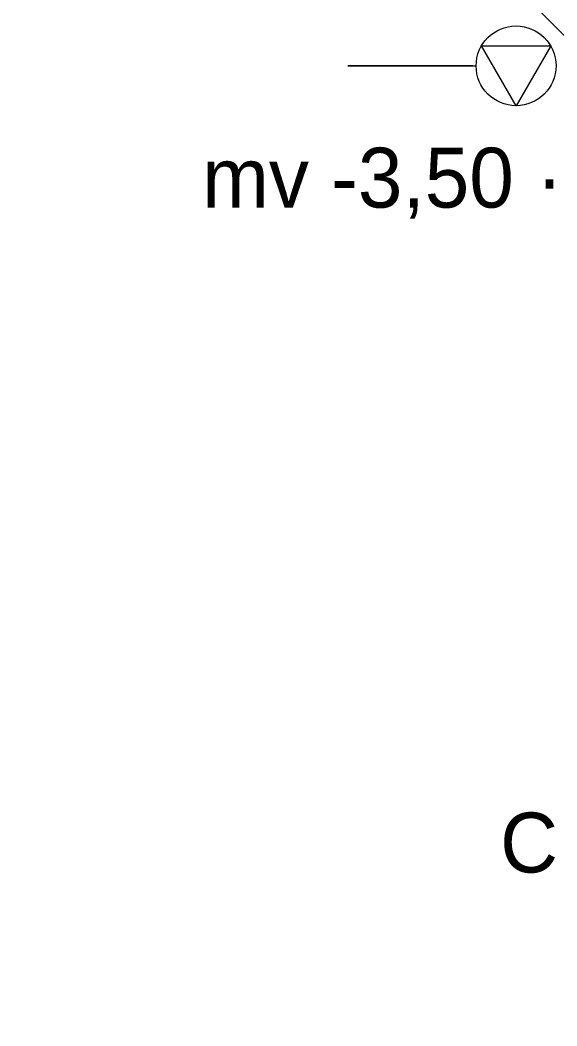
# Model space of a CAD drawing. Header units: metres. Extents: x 0 to 105485, y 0 to 425721.
# Drawn here: x 104677.5 to 104685.56, y 425199.45 to 425214.56 of the extents above; entities that cross this region are included whole.
import ezdxf
from ezdxf.enums import TextEntityAlignment as Align

# ---------------------------------------------------------------- set-up
doc = ezdxf.new("R2010")
doc.units = ezdxf.units.M
doc.header["$MEASUREMENT"] = 0
for name, color, linetype, lineweight in [('B-XX-MO-ONDERZOEK_SONDERING-G', 90, 'Continuous', 18), ('B-XX-MO-ONDERZOEK_SONDERING-S', 90, 'Continuous', 18), ('B-XX-MO-ONDERZOEK_SONDERING-T', 90, 'Continuous', 18), ('B-XX-OG-GRENS-G', 7, 'Continuous', 18)]:
    doc.layers.add(name, color=color, linetype=linetype, lineweight=lineweight)

msp = doc.modelspace()

# ---------------------------------------------------------------- linework, layer by layer
at = {"layer": 'B-XX-MO-ONDERZOEK_SONDERING-G', "color": 0, "true_color": 0x285cd6}
msp.add_polyline3d([(104683.75, 425213.87, -4.43), (104683.65, 425213.87, -4.449), (104683.35, 425213.87, -4.469), (104683.075, 425213.87, -4.489), (104682.95, 425213.87, -4.51), (104683.375, 425213.87, -4.53), (104683.525, 425213.87, -4.55), (104683.425, 425213.87, -4.57), (104683.525, 425213.87, -4.59), (104683.525, 425213.87, -4.609), (104683.525, 425213.87, -4.629), (104683.525, 425213.87, -4.649), (104683.525, 425213.87, -4.669), (104683.525, 425213.87, -4.689), (104683.525, 425213.87, -4.709), (104683.45, 425213.87, -4.729), (104683.45, 425213.87, -4.749), (104683.475, 425213.87, -4.769), (104683.475, 425213.87, -4.789), (104683.5, 425213.87, -4.809), (104683.425, 425213.87, -4.829), (104683.425, 425213.87, -4.849), (104683.425, 425213.87, -4.869), (104683.425, 425213.87, -4.889), (104683.425, 425213.87, -4.909), (104683.525, 425213.87, -4.929), (104683.525, 425213.87, -4.949), (104683.525, 425213.87, -4.969), (104683.525, 425213.87, -4.989), (104683.55, 425213.87, -5.009), (104683.55, 425213.87, -5.029), (104683.55, 425213.87, -5.049), (104683.55, 425213.87, -5.069), (104683.55, 425213.87, -5.089), (104683.55, 425213.87, -5.109), (104683.55, 425213.87, -5.129), (104683.55, 425213.87, -5.149), (104683.55, 425213.87, -5.169), (104683.575, 425213.87, -5.189), (104683.575, 425213.87, -5.209), (104683.575, 425213.87, -5.229), (104683.575, 425213.87, -5.249), (104683.575, 425213.87, -5.269), (104683.6, 425213.87, -5.289), (104683.6, 425213.87, -5.309), (104683.6, 425213.87, -5.329), (104683.675, 425213.87, -5.349), (104683.675, 425213.87, -5.369), (104683.675, 425213.87, -5.389), (104683.6, 425213.87, -5.409), (104683.6, 425213.87, -5.429), (104683.6, 425213.87, -5.449), (104683.6, 425213.87, -5.469), (104683.6, 425213.87, -5.489), (104683.625, 425213.87, -5.509), (104683.625, 425213.87, -5.529), (104683.625, 425213.87, -5.549), (104683.7, 425213.87, -5.569), (104683.625, 425213.87, -5.589), (104683.7, 425213.87, -5.609), (104683.625, 425213.87, -5.629), (104683.7, 425213.87, -5.649), (104683.725, 425213.87, -5.669), (104683.725, 425213.87, -5.689), (104683.65, 425213.87, -5.709), (104683.65, 425213.87, -5.729), (104683.65, 425213.87, -5.749), (104683.675, 425213.87, -5.769), (104683.675, 425213.87, -5.789), (104683.675, 425213.87, -5.809), (104683.675, 425213.87, -5.829), (104683.675, 425213.87, -5.849), (104683.675, 425213.87, -5.869), (104683.675, 425213.87, -5.889), (104683.675, 425213.87, -5.909), (104683.675, 425213.87, -5.929), (104683.675, 425213.87, -5.949), (104683.675, 425213.87, -5.969), (104683.675, 425213.87, -5.989), (104683.675, 425213.87, -6.009), (104683.675, 425213.87, -6.029), (104683.675, 425213.87, -6.049), (104683.675, 425213.87, -6.069), (104683.675, 425213.87, -6.089), (104683.675, 425213.87, -6.109), (104683.675, 425213.87, -6.129), (104683.675, 425213.87, -6.149), (104683.675, 425213.87, -6.169), (104683.625, 425213.87, -6.189), (104683.7, 425213.87, -6.209), (104683.7, 425213.87, -6.229), (104683.7, 425213.87, -6.249), (104683.7, 425213.87, -6.269), (104683.725, 425213.87, -6.289), (104683.65, 425213.87, -6.309), (104683.65, 425213.87, -6.329), (104683.65, 425213.87, -6.349), (104683.675, 425213.87, -6.369), (104683.675, 425213.87, -6.389), (104683.65, 425213.87, -6.409), (104683.65, 425213.87, -6.429), (104683.65, 425213.87, -6.449), (104683.65, 425213.87, -6.469), (104683.65, 425213.87, -6.489), (104683.65, 425213.87, -6.509), (104683.65, 425213.87, -6.529), (104683.65, 425213.87, -6.549), (104683.725, 425213.87, -6.569), (104683.725, 425213.87, -6.589), (104683.725, 425213.87, -6.609), (104683.725, 425213.87, -6.629), (104683.725, 425213.87, -6.649), (104683.725, 425213.87, -6.669), (104683.725, 425213.87, -6.689), (104683.725, 425213.87, -6.709), (104683.725, 425213.87, -6.729), (104683.725, 425213.87, -6.749), (104683.725, 425213.87, -6.769), (104683.725, 425213.87, -6.789), (104683.7, 425213.87, -6.809), (104683.7, 425213.87, -6.829), (104683.7, 425213.87, -6.849), (104683.7, 425213.87, -6.869), (104683.7, 425213.87, -6.889), (104683.7, 425213.87, -6.909), (104683.7, 425213.87, -6.929), (104683.725, 425213.87, -6.949), (104683.725, 425213.87, -6.969), (104683.725, 425213.87, -6.989), (104683.725, 425213.87, -7.009), (104683.725, 425213.87, -7.029), (104683.725, 425213.87, -7.049), (104683.725, 425213.87, -7.069), (104683.675, 425213.87, -7.089), (104683.675, 425213.87, -7.109), (104683.675, 425213.87, -7.129), (104683.675, 425213.87, -7.149), (104683.625, 425213.87, -7.169), (104683.675, 425213.87, -7.189), (104683.675, 425213.87, -7.209), (104683.675, 425213.87, -7.229), (104683.675, 425213.87, -7.249), (104683.675, 425213.87, -7.269), (104683.675, 425213.87, -7.289), (104683.675, 425213.87, -7.309), (104683.7, 425213.87, -7.329), (104683.7, 425213.87, -7.349), (104683.7, 425213.87, -7.369), (104683.7, 425213.87, -7.389), (104683.7, 425213.87, -7.409), (104683.7, 425213.87, -7.429), (104683.675, 425213.87, -7.449), (104683.675, 425213.87, -7.469), (104683.75, 425213.87, -7.489), (104683.75, 425213.87, -7.509), (104683.75, 425213.87, -7.529), (104683.75, 425213.87, -7.549), (104683.75, 425213.87, -7.569), (104683.75, 425213.87, -7.589), (104683.75, 425213.87, -7.609), (104683.75, 425213.87, -7.629), (104683.75, 425213.87, -7.648), (104683.7, 425213.87, -7.668), (104683.7, 425213.87, -7.688), (104683.7, 425213.87, -7.708), (104683.7, 425213.87, -7.728), (104683.7, 425213.87, -7.748), (104683.7, 425213.87, -7.768), (104683.7, 425213.87, -7.788), (104683.7, 425213.87, -7.808), (104683.75, 425213.87, -7.828), (104683.75, 425213.87, -7.848), (104683.75, 425213.87, -7.868), (104683.75, 425213.87, -7.888), (104683.775, 425213.87, -7.908), (104683.775, 425213.87, -7.928), (104683.775, 425213.87, -7.948), (104683.725, 425213.87, -7.968), (104683.75, 425213.87, -7.988), (104683.75, 425213.87, -8.008), (104683.7, 425213.87, -8.028), (104683.7, 425213.87, -8.048), (104683.75, 425213.87, -8.068), (104683.725, 425213.87, -8.088), (104683.725, 425213.87, -8.108), (104683.725, 425213.87, -8.128), (104683.725, 425213.87, -8.148), (104683.725, 425213.87, -8.168), (104683.725, 425213.87, -8.188), (104683.75, 425213.87, -8.208), (104683.75, 425213.87, -8.228), (104683.675, 425213.87, -8.248), (104683.675, 425213.87, -8.268), (104683.725, 425213.87, -8.288), (104683.725, 425213.87, -8.308), (104683.725, 425213.87, -8.328), (104683.725, 425213.87, -8.348), (104683.725, 425213.87, -8.368), (104683.725, 425213.87, -8.388), (104683.75, 425213.87, -8.408), (104683.75, 425213.87, -8.428), (104683.7, 425213.87, -8.448), (104683.7, 425213.87, -8.468), (104683.7, 425213.87, -8.488), (104683.7, 425213.87, -8.508), (104683.675, 425213.87, -8.528), (104683.675, 425213.87, -8.548), (104683.675, 425213.87, -8.568), (104683.725, 425213.87, -8.588), (104683.725, 425213.87, -8.608), (104683.75, 425213.87, -8.628), (104683.775, 425213.87, -8.648), (104683.675, 425213.87, -8.668), (104683.75, 425213.87, -8.688), (104683.75, 425213.87, -8.708), (104683.75, 425213.87, -8.728), (104683.75, 425213.87, -8.748), (104683.75, 425213.87, -8.768), (104683.75, 425213.87, -8.788), (104683.8, 425213.87, -8.808), (104683.8, 425213.87, -8.828), (104683.8, 425213.87, -8.848), (104683.825, 425213.87, -8.868), (104683.85, 425213.87, -8.888), (104683.8, 425213.87, -8.908), (104683.775, 425213.87, -8.928), (104683.725, 425213.87, -8.948), (104683.7, 425213.87, -8.968), (104683.675, 425213.87, -8.988), (104683.7, 425213.87, -9.008), (104683.7, 425213.87, -9.028), (104683.7, 425213.87, -9.048), (104683.7, 425213.87, -9.068), (104683.7, 425213.87, -9.088), (104683.7, 425213.87, -9.108), (104683.675, 425213.87, -9.128), (104683.65, 425213.87, -9.148), (104683.6, 425213.87, -9.168), (104683.65, 425213.87, -9.188), (104683.675, 425213.87, -9.208), (104683.675, 425213.87, -9.228), (104683.725, 425213.87, -9.248), (104683.8, 425213.87, -9.268), (104683.8, 425213.87, -9.288), (104683.8, 425213.87, -9.308), (104683.8, 425213.87, -9.328), (104683.8, 425213.87, -9.348), (104683.8, 425213.87, -9.367), (104683.8, 425213.87, -9.387), (104683.8, 425213.87, -9.407), (104683.8, 425213.87, -9.427), (104683.8, 425213.87, -9.447), (104683.8, 425213.87, -9.467), (104683.8, 425213.87, -9.487), (104683.8, 425213.87, -9.507), (104683.8, 425213.87, -9.527), (104683.8, 425213.87, -9.547), (104683.85, 425213.87, -9.567), (104683.8, 425213.87, -9.587), (104683.85, 425213.87, -9.607), (104683.85, 425213.87, -9.627), (104683.85, 425213.87, -9.647), (104683.85, 425213.87, -9.667), (104683.85, 425213.87, -9.687), (104683.85, 425213.87, -9.707), (104683.85, 425213.87, -9.727), (104683.85, 425213.87, -9.747), (104683.85, 425213.87, -9.767), (104683.85, 425213.87, -9.787), (104683.875, 425213.87, -9.807), (104683.825, 425213.87, -9.827), (104683.825, 425213.87, -9.847), (104683.825, 425213.87, -9.867), (104683.825, 425213.87, -9.887), (104683.9, 425213.87, -9.907), (104683.9, 425213.87, -9.927), (104683.9, 425213.87, -9.947), (104683.9, 425213.87, -9.967), (104683.85, 425213.87, -9.987), (104683.85, 425213.87, -10.007), (104683.85, 425213.87, -10.027), (104683.875, 425213.87, -10.047), (104683.875, 425213.87, -10.067), (104683.875, 425213.87, -10.087), (104683.875, 425213.87, -10.107), (104683.875, 425213.87, -10.127), (104683.9, 425213.87, -10.147), (104683.8, 425213.87, -10.167), (104683.825, 425213.87, -10.187), (104683.875, 425213.87, -10.207), (104683.925, 425213.87, -10.227), (104683.9, 425213.87, -10.247), (104683.9, 425213.87, -10.267), (104683.9, 425213.87, -10.287), (104683.9, 425213.87, -10.307), (104683.9, 425213.87, -10.327), (104683.85, 425213.87, -10.347), (104683.85, 425213.87, -10.367), (104683.85, 425213.87, -10.387), (104683.85, 425213.87, -10.407), (104683.875, 425213.87, -10.427), (104683.875, 425213.87, -10.446), (104683.875, 425213.87, -10.466), (104683.875, 425213.87, -10.486), (104683.85, 425213.87, -10.506), (104683.875, 425213.87, -10.526), (104683.8, 425213.87, -10.546), (104683.85, 425213.87, -10.566), (104683.875, 425213.87, -10.586), (104683.85, 425213.87, -10.606), (104683.85, 425213.87, -10.626), (104683.85, 425213.87, -10.646), (104683.85, 425213.87, -10.666), (104683.85, 425213.87, -10.686), (104683.85, 425213.87, -10.706), (104683.875, 425213.87, -10.726), (104683.875, 425213.87, -10.746), (104683.875, 425213.87, -10.766), (104683.875, 425213.87, -10.786), (104683.875, 425213.87, -10.806), (104683.875, 425213.87, -10.826), (104683.875, 425213.87, -10.846), (104683.875, 425213.87, -10.866), (104683.875, 425213.87, -10.886), (104683.875, 425213.87, -10.906), (104683.875, 425213.87, -10.926), (104683.825, 425213.87, -10.946), (104683.875, 425213.87, -10.966), (104683.875, 425213.87, -10.986), (104683.85, 425213.87, -11.006), (104683.875, 425213.87, -11.026), (104683.95, 425213.87, -11.046), (104684.025, 425213.87, -11.066), (104683.925, 425213.87, -11.086), (104683.875, 425213.87, -11.106), (104683.875, 425213.87, -11.126), (104683.775, 425213.87, -11.146), (104683.625, 425213.87, -11.166), (104683.275, 425213.87, -11.185), (104683.175, 425213.87, -11.205), (104683.1, 425213.87, -11.225), (104683.125, 425213.87, -11.245), (104683.125, 425213.87, -11.265), (104683.175, 425213.87, -11.285), (104683.175, 425213.87, -11.305), (104683.2, 425213.87, -11.325), (104683.35, 425213.87, -11.345), (104683.4, 425213.87, -11.365), (104683.425, 425213.87, -11.385), (104683.45, 425213.87, -11.405), (104683.5, 425213.87, -11.425), (104683.5, 425213.87, -11.445), (104683.5, 425213.87, -11.465), (104683.5, 425213.87, -11.485), (104683.475, 425213.87, -11.505), (104683.45, 425213.87, -11.525), (104683.475, 425213.87, -11.545), (104683.5, 425213.87, -11.565), (104683.475, 425213.87, -11.585), (104683.475, 425213.87, -11.605), (104683.5, 425213.87, -11.625), (104683.55, 425213.87, -11.645), (104683.575, 425213.87, -11.665), (104683.575, 425213.87, -11.685), (104683.6, 425213.87, -11.705), (104683.6, 425213.87, -11.725), (104683.625, 425213.87, -11.745), (104683.7, 425213.87, -11.765), (104683.7, 425213.87, -11.785), (104683.7, 425213.87, -11.805), (104683.7, 425213.87, -11.824), (104683.7, 425213.87, -11.844), (104683.7, 425213.87, -11.864), (104683.7, 425213.87, -11.884), (104683.7, 425213.87, -11.904), (104683.7, 425213.87, -11.924), (104683.75, 425213.87, -11.944), (104683.75, 425213.87, -11.964), (104683.75, 425213.87, -11.984), (104683.75, 425213.87, -12.004), (104683.75, 425213.87, -12.024), (104683.75, 425213.87, -12.044), (104683.75, 425213.87, -12.064), (104683.75, 425213.87, -12.084), (104683.7, 425213.87, -12.104), (104683.7, 425213.87, -12.124), (104683.7, 425213.87, -12.144), (104683.7, 425213.87, -12.164), (104683.675, 425213.87, -12.184), (104683.675, 425213.87, -12.204), (104683.675, 425213.87, -12.224), (104683.7, 425213.87, -12.244), (104683.725, 425213.87, -12.264), (104683.725, 425213.87, -12.284), (104683.75, 425213.87, -12.304), (104683.725, 425213.87, -12.324), (104683.7, 425213.87, -12.344), (104683.7, 425213.87, -12.364), (104683.65, 425213.87, -12.384), (104683.675, 425213.87, -12.404), (104683.6, 425213.87, -12.423), (104683.6, 425213.87, -12.443), (104683.55, 425213.87, -12.463), (104683.5, 425213.87, -12.483), (104683.475, 425213.87, -12.503), (104683.475, 425213.87, -12.523), (104683.5, 425213.87, -12.543), (104683.45, 425213.87, -12.563), (104683.475, 425213.87, -12.583), (104683.475, 425213.87, -12.603), (104683.4, 425213.87, -12.623), (104683.35, 425213.87, -12.643), (104683.225, 425213.87, -12.663), (104683.1, 425213.87, -12.683), (104683.05, 425213.87, -12.703), (104682.875, 425213.87, -12.723), (104682.775, 425213.87, -12.743), (104682.775, 425213.87, -12.763), (104682.75, 425213.87, -12.783), (104682.775, 425213.87, -12.803), (104682.775, 425213.87, -12.823), (104682.775, 425213.87, -12.843), (104682.75, 425213.87, -12.863), (104682.725, 425213.87, -12.883), (104682.65, 425213.87, -12.903), (104682.625, 425213.87, -12.923), (104682.625, 425213.87, -12.942), (104682.6, 425213.87, -12.962), (104682.6, 425213.87, -12.982), (104682.525, 425213.87, -13.002), (104682.525, 425213.87, -13.022), (104682.525, 425213.87, -13.042), (104682.475, 425213.87, -13.062), (104682.425, 425213.87, -13.082), (104682.55, 425213.87, -13.102), (104682.7, 425213.87, -13.122), (104682.85, 425213.87, -13.142), (104683.05, 425213.87, -13.162), (104682.95, 425213.87, -13.182), (104683.05, 425213.87, -13.202), (104682.95, 425213.87, -13.222), (104683.075, 425213.87, -13.242), (104683.1, 425213.87, -13.262), (104683.2, 425213.87, -13.282), (104683.325, 425213.87, -13.302), (104683.6, 425213.87, -13.322), (104683.925, 425213.87, -13.342), (104684.075, 425213.87, -13.362), (104684.175, 425213.87, -13.382), (104684.225, 425213.87, -13.402), (104684.25, 425213.87, -13.421), (104684.275, 425213.87, -13.441), (104684.275, 425213.87, -13.461), (104684.275, 425213.87, -13.481), (104684.275, 425213.87, -13.502), (104684.275, 425213.87, -13.522), (104684.25, 425213.87, -13.542), (104684.275, 425213.87, -13.562), (104684.25, 425213.87, -13.582), (104684.275, 425213.87, -13.602), (104684.275, 425213.87, -13.622), (104684.275, 425213.87, -13.641), (104684.25, 425213.87, -13.661), (104684.25, 425213.87, -13.681), (104684.25, 425213.87, -13.701), (104684.25, 425213.87, -13.721), (104684.25, 425213.87, -13.741), (104684.225, 425213.87, -13.761), (104684.225, 425213.87, -13.781), (104684.225, 425213.87, -13.801), (104684.225, 425213.87, -13.821), (104684.225, 425213.87, -13.841), (104684.225, 425213.87, -13.861), (104684.225, 425213.87, -13.881), (104684.225, 425213.87, -13.901), (104684.225, 425213.87, -13.921), (104684.225, 425213.87, -13.941), (104684.225, 425213.87, -13.961), (104684.225, 425213.87, -13.981), (104684.225, 425213.87, -14.001), (104684.225, 425213.87, -14.021), (104684.225, 425213.87, -14.041), (104684.225, 425213.87, -14.061), (104684.225, 425213.87, -14.08), (104684.225, 425213.87, -14.1), (104684.225, 425213.87, -14.12), (104684.25, 425213.87, -14.14), (104684.25, 425213.87, -14.16), (104684.25, 425213.87, -14.18), (104684.25, 425213.87, -14.2), (104684.275, 425213.87, -14.22), (104684.275, 425213.87, -14.24), (104684.275, 425213.87, -14.26), (104684.275, 425213.87, -14.28), (104684.275, 425213.87, -14.3), (104684.275, 425213.87, -14.32), (104684.275, 425213.87, -14.34), (104684.25, 425213.87, -14.36), (104684.25, 425213.87, -14.38), (104684.25, 425213.87, -14.4), (104684.25, 425213.87, -14.42), (104684.25, 425213.87, -14.44), (104684.25, 425213.87, -14.46), (104684.25, 425213.87, -14.48), (104684.25, 425213.87, -14.499), (104684.25, 425213.87, -14.519), (104684.25, 425213.87, -14.539), (104684.25, 425213.87, -14.559), (104684.275, 425213.87, -14.579), (104684.275, 425213.87, -14.599), (104684.275, 425213.87, -14.619), (104684.275, 425213.87, -14.639), (104684.275, 425213.87, -14.659), (104684.275, 425213.87, -14.679), (104684.275, 425213.87, -14.699), (104684.275, 425213.87, -14.719), (104684.275, 425213.87, -14.739), (104684.275, 425213.87, -14.759), (104684.275, 425213.87, -14.779), (104684.275, 425213.87, -14.799), (104684.275, 425213.87, -14.819), (104684.275, 425213.87, -14.839), (104684.275, 425213.87, -14.859), (104684.275, 425213.87, -14.879), (104684.275, 425213.87, -14.898), (104684.275, 425213.87, -14.918), (104684.3, 425213.87, -14.938), (104684.275, 425213.87, -14.958), (104684.275, 425213.87, -14.978), (104684.275, 425213.87, -14.998), (104684.275, 425213.87, -15.018), (104684.275, 425213.87, -15.038), (104684.275, 425213.87, -15.058), (104684.275, 425213.87, -15.078), (104684.275, 425213.87, -15.098), (104684.275, 425213.87, -15.118), (104684.275, 425213.87, -15.138), (104684.275, 425213.87, -15.158), (104684.275, 425213.87, -15.178), (104684.275, 425213.87, -15.198), (104684.275, 425213.87, -15.218), (104684.275, 425213.87, -15.238), (104684.25, 425213.87, -15.258), (104684.25, 425213.87, -15.278), (104684.25, 425213.87, -15.297), (104684.25, 425213.87, -15.317), (104684.25, 425213.87, -15.337), (104684.25, 425213.87, -15.357), (104684.25, 425213.87, -15.377), (104684.25, 425213.87, -15.397), (104684.25, 425213.87, -15.417), (104684.25, 425213.87, -15.437), (104684.25, 425213.87, -15.457), (104684.25, 425213.87, -15.477), (104684.25, 425213.87, -15.497), (104684.25, 425213.87, -15.517), (104684.275, 425213.87, -15.537), (104684.275, 425213.87, -15.557), (104684.275, 425213.87, -15.577), (104684.275, 425213.87, -15.597), (104684.275, 425213.87, -15.617), (104684.275, 425213.87, -15.637), (104684.275, 425213.87, -15.657), (104684.275, 425213.87, -15.676), (104684.275, 425213.87, -15.696), (104684.275, 425213.87, -15.716), (104684.275, 425213.87, -15.736), (104684.275, 425213.87, -15.756), (104684.275, 425213.87, -15.776), (104684.275, 425213.87, -15.796), (104684.275, 425213.87, -15.816), (104684.275, 425213.87, -15.836), (104684.25, 425213.87, -15.856), (104684.25, 425213.87, -15.876), (104684.25, 425213.87, -15.896), (104684.25, 425213.87, -15.916), (104684.25, 425213.87, -15.936), (104684.25, 425213.87, -15.956), (104684.25, 425213.87, -15.976), (104684.25, 425213.87, -15.996), (104684.25, 425213.87, -16.016), (104684.25, 425213.87, -16.036), (104684.275, 425213.87, -16.056), (104684.275, 425213.87, -16.075), (104684.275, 425213.87, -16.095), (104684.275, 425213.87, -16.115), (104684.25, 425213.87, -16.135), (104684.25, 425213.87, -16.155), (104684.25, 425213.87, -16.175), (104684.25, 425213.87, -16.195), (104684.25, 425213.87, -16.215), (104684.275, 425213.87, -16.235), (104684.275, 425213.87, -16.255), (104684.275, 425213.87, -16.275), (104684.275, 425213.87, -16.295), (104684.275, 425213.87, -16.315), (104684.275, 425213.87, -16.335), (104684.275, 425213.87, -16.355), (104684.275, 425213.87, -16.375), (104684.275, 425213.87, -16.395), (104684.275, 425213.87, -16.415), (104684.275, 425213.87, -16.434), (104684.275, 425213.87, -16.454), (104684.275, 425213.87, -16.474), (104684.275, 425213.87, -16.494), (104684.275, 425213.87, -16.514), (104684.25, 425213.87, -16.534), (104684.25, 425213.87, -16.554), (104684.25, 425213.87, -16.574), (104684.25, 425213.87, -16.594), (104684.25, 425213.87, -16.614), (104684.25, 425213.87, -16.634), (104684.25, 425213.87, -16.654), (104684.25, 425213.87, -16.674), (104684.25, 425213.87, -16.694), (104684.25, 425213.87, -16.714), (104684.25, 425213.87, -16.733), (104684.275, 425213.87, -16.753), (104684.275, 425213.87, -16.773), (104684.275, 425213.87, -16.793), (104684.275, 425213.87, -16.813), (104684.275, 425213.87, -16.833), (104684.275, 425213.87, -16.853), (104684.3, 425213.87, -16.873), (104684.3, 425213.87, -16.893), (104684.275, 425213.87, -16.913), (104684.275, 425213.87, -16.933), (104684.275, 425213.87, -16.953), (104684.275, 425213.87, -16.973), (104684.25, 425213.87, -16.992), (104684.25, 425213.87, -17.012), (104684.25, 425213.87, -17.032), (104684.25, 425213.87, -17.052), (104684.225, 425213.87, -17.072), (104684.225, 425213.87, -17.092), (104684.225, 425213.87, -17.112), (104684.225, 425213.87, -17.132), (104684.225, 425213.87, -17.152), (104684.225, 425213.87, -17.172), (104684.225, 425213.87, -17.192), (104684.225, 425213.87, -17.212), (104684.225, 425213.87, -17.232), (104684.225, 425213.87, -17.252), (104684.225, 425213.87, -17.271), (104684.25, 425213.87, -17.291), (104684.25, 425213.87, -17.311), (104684.25, 425213.87, -17.331), (104684.25, 425213.87, -17.351), (104684.25, 425213.87, -17.371), (104684.25, 425213.87, -17.391), (104684.25, 425213.87, -17.411), (104684.25, 425213.87, -17.431), (104684.25, 425213.87, -17.451), (104684.25, 425213.87, -17.471), (104684.25, 425213.87, -17.491), (104684.25, 425213.87, -17.511), (104684.25, 425213.87, -17.53), (104684.25, 425213.87, -17.55), (104684.25, 425213.87, -17.57), (104684.25, 425213.87, -17.59), (104684.275, 425213.87, -17.61), (104684.275, 425213.87, -17.63), (104684.275, 425213.87, -17.65), (104684.275, 425213.87, -17.67), (104684.275, 425213.87, -17.69), (104684.275, 425213.87, -17.71), (104684.275, 425213.87, -17.73), (104684.275, 425213.87, -17.75), (104684.275, 425213.87, -17.77), (104684.275, 425213.87, -17.789), (104684.275, 425213.87, -17.809), (104684.275, 425213.87, -17.829), (104684.275, 425213.87, -17.849), (104684.275, 425213.87, -17.869), (104684.275, 425213.87, -17.889), (104684.275, 425213.87, -17.909), (104684.275, 425213.87, -17.929), (104684.275, 425213.87, -17.949), (104684.25, 425213.87, -17.969), (104684.25, 425213.87, -17.989), (104684.275, 425213.87, -18.009), (104684.275, 425213.87, -18.029), (104684.275, 425213.87, -18.048), (104684.275, 425213.87, -18.068), (104684.275, 425213.87, -18.088), (104684.275, 425213.87, -18.108), (104684.275, 425213.87, -18.128), (104684.275, 425213.87, -18.148), (104684.275, 425213.87, -18.168), (104684.25, 425213.87, -18.188), (104684.25, 425213.87, -18.208), (104684.25, 425213.87, -18.228), (104684.25, 425213.87, -18.248), (104684.25, 425213.87, -18.268), (104684.25, 425213.87, -18.287), (104684.25, 425213.87, -18.307), (104684.25, 425213.87, -18.327), (104684.25, 425213.87, -18.347), (104684.225, 425213.87, -18.367), (104684.225, 425213.87, -18.387), (104684.225, 425213.87, -18.407), (104684.225, 425213.87, -18.427), (104684.225, 425213.87, -18.447), (104684.225, 425213.87, -18.467), (104684.2, 425213.87, -18.487), (104684.2, 425213.87, -18.506), (104684.225, 425213.87, -18.526), (104684.25, 425213.87, -18.546), (104684.275, 425213.87, -18.566), (104684.3, 425213.87, -18.586), (104684.3, 425213.87, -18.606), (104684.3, 425213.87, -18.626), (104684.3, 425213.87, -18.646), (104684.3, 425213.87, -18.666), (104684.275, 425213.87, -18.686), (104684.275, 425213.87, -18.706), (104684.275, 425213.87, -18.725), (104684.275, 425213.87, -18.745), (104684.3, 425213.87, -18.765), (104684.3, 425213.87, -18.785), (104684.3, 425213.87, -18.805), (104684.3, 425213.87, -18.825), (104684.3, 425213.87, -18.845), (104684.3, 425213.87, -18.865), (104684.275, 425213.87, -18.885), (104684.25, 425213.87, -18.905), (104684.25, 425213.87, -18.924), (104684.25, 425213.87, -18.944), (104684.25, 425213.87, -18.964), (104684.25, 425213.87, -18.984), (104684.25, 425213.87, -19.004), (104684.25, 425213.87, -19.024), (104684.25, 425213.87, -19.044), (104684.25, 425213.87, -19.064), (104684.25, 425213.87, -19.084), (104684.225, 425213.87, -19.104), (104684.225, 425213.87, -19.124), (104684.225, 425213.87, -19.143), (104684.225, 425213.87, -19.163), (104684.225, 425213.87, -19.183), (104684.225, 425213.87, -19.203), (104684.2, 425213.87, -19.223), (104684.175, 425213.87, -19.243), (104684.15, 425213.87, -19.263), (104684.1, 425213.87, -19.283), (104683.975, 425213.87, -19.303), (104683.875, 425213.87, -19.323), (104683.775, 425213.87, -19.342), (104683.7, 425213.87, -19.362), (104683.65, 425213.87, -19.382), (104683.625, 425213.87, -19.402), (104683.6, 425213.87, -19.422), (104683.625, 425213.87, -19.442), (104683.6, 425213.87, -19.462), (104683.6, 425213.87, -19.482), (104683.625, 425213.87, -19.502), (104683.625, 425213.87, -19.522), (104683.55, 425213.87, -19.542), (104683.4, 425213.87, -19.561), (104683.35, 425213.87, -19.581), (104683.175, 425213.87, -19.601), (104683.075, 425213.87, -19.621), (104683, 425213.87, -19.641), (104682.975, 425213.87, -19.661), (104683.075, 425213.87, -19.681), (104683.15, 425213.87, -19.701), (104683.175, 425213.87, -19.721), (104683.25, 425213.87, -19.741), (104683.375, 425213.87, -19.76), (104683.475, 425213.87, -19.78), (104683.525, 425213.87, -19.8), (104683.575, 425213.87, -19.82), (104683.675, 425213.87, -19.84), (104683.675, 425213.87, -19.86), (104683.675, 425213.87, -19.88), (104683.675, 425213.87, -19.9), (104683.7, 425213.87, -19.92), (104683.7, 425213.87, -19.94), (104683.75, 425213.87, -19.959), (104683.775, 425213.87, -19.979), (104683.825, 425213.87, -19.999), (104683.85, 425213.87, -20.019), (104683.875, 425213.87, -20.039), (104683.775, 425213.87, -20.059), (104683.75, 425213.87, -20.079), (104683.675, 425213.87, -20.099), (104683.675, 425213.87, -20.119), (104683.65, 425213.87, -20.139), (104683.7, 425213.87, -20.158), (104683.65, 425213.87, -20.178), (104683.675, 425213.87, -20.198), (104683.7, 425213.87, -20.218), (104683.725, 425213.87, -20.238), (104683.775, 425213.87, -20.258), (104683.75, 425213.87, -20.278), (104683.75, 425213.87, -20.298), (104683.725, 425213.87, -20.318), (104683.7, 425213.87, -20.337), (104683.725, 425213.87, -20.357), (104683.775, 425213.87, -20.377), (104683.775, 425213.87, -20.397), (104683.8, 425213.87, -20.417), (104683.825, 425213.87, -20.437), (104683.85, 425213.87, -20.457), (104683.825, 425213.87, -20.477), (104683.825, 425213.87, -20.497), (104683.8, 425213.87, -20.516), (104683.825, 425213.87, -20.536), (104683.8, 425213.87, -20.556), (104683.775, 425213.87, -20.576), (104683.7, 425213.87, -20.596), (104683.6, 425213.87, -20.616), (104683.6, 425213.87, -20.636), (104683.6, 425213.87, -20.656), (104683.75, 425213.87, -20.676), (104683.775, 425213.87, -20.695), (104683.825, 425213.87, -20.715), (104683.875, 425213.87, -20.735), (104683.875, 425213.87, -20.755), (104683.875, 425213.87, -20.775), (104683.85, 425213.87, -20.795), (104683.85, 425213.87, -20.815), (104683.825, 425213.87, -20.835), (104683.775, 425213.87, -20.854), (104683.725, 425213.87, -20.874), (104683.725, 425213.87, -20.894), (104683.725, 425213.87, -20.914), (104683.75, 425213.87, -20.934), (104683.8, 425213.87, -20.954), (104683.875, 425213.87, -20.974), (104683.85, 425213.87, -20.994), (104683.95, 425213.87, -21.013), (104684, 425213.87, -21.033), (104684.05, 425213.87, -21.053), (104684.125, 425213.87, -21.073), (104684.125, 425213.87, -21.093), (104684.15, 425213.87, -21.113), (104684.125, 425213.87, -21.133), (104684.025, 425213.87, -21.152), (104683.975, 425213.87, -21.172), (104683.95, 425213.87, -21.192), (104683.9, 425213.87, -21.212), (104683.875, 425213.87, -21.232), (104683.85, 425213.87, -21.252), (104683.825, 425213.87, -21.272), (104683.85, 425213.87, -21.292), (104683.9, 425213.87, -21.311), (104683.95, 425213.87, -21.331), (104684.025, 425213.87, -21.351), (104684.05, 425213.87, -21.371), (104684.075, 425213.87, -21.391), (104684.075, 425213.87, -21.411), (104684.05, 425213.87, -21.431), (104684.025, 425213.87, -21.45), (104684, 425213.87, -21.47), (104683.975, 425213.87, -21.49), (104683.975, 425213.87, -21.51), (104684.025, 425213.87, -21.53), (104684.075, 425213.87, -21.55), (104684.1, 425213.87, -21.57), (104684.125, 425213.87, -21.59), (104684.175, 425213.87, -21.609), (104684.175, 425213.87, -21.629), (104684.175, 425213.87, -21.649), (104684.175, 425213.87, -21.669), (104684.15, 425213.87, -21.689), (104684.15, 425213.87, -21.709), (104684.175, 425213.87, -21.729), (104684.15, 425213.87, -21.748), (104684.125, 425213.87, -21.768), (104684.125, 425213.87, -21.788), (104684.125, 425213.87, -21.808), (104684.125, 425213.87, -21.828), (104684.125, 425213.87, -21.848), (104684.1, 425213.87, -21.867), (104684.05, 425213.87, -21.887), (104683.975, 425213.87, -21.907), (104683.9, 425213.87, -21.927), (104683.85, 425213.87, -21.947), (104683.75, 425213.87, -21.967), (104683.725, 425213.87, -21.987), (104683.775, 425213.87, -22.006), (104683.85, 425213.87, -22.026), (104683.875, 425213.87, -22.046), (104683.9, 425213.87, -22.066), (104683.9, 425213.87, -22.086), (104683.9, 425213.87, -22.106), (104683.9, 425213.87, -22.125), (104683.825, 425213.87, -22.145), (104683.775, 425213.87, -22.165), (104683.725, 425213.87, -22.185), (104683.65, 425213.87, -22.205), (104683.575, 425213.87, -22.225), (104683.475, 425213.87, -22.245), (104683.35, 425213.87, -22.264), (104683.3, 425213.87, -22.284), (104684.35, 425213.87, -22.304), (104684.35, 425213.87, -22.324), (104684.35, 425213.87, -22.344), (104684.35, 425213.87, -22.364)], dxfattribs=at)
at = {"layer": 'B-XX-MO-ONDERZOEK_SONDERING-G', "color": 0, "true_color": 0x787878}
for points in [[(104684.35, 425213.87, -4.43), (104684.35, 425213.87, -22.364)], [(104685.55, 425213.87, -4.43), (104685.55, 425213.87, -22.364)]]:
    msp.add_polyline3d(points, dxfattribs=at)
at = {"layer": 'B-XX-MO-ONDERZOEK_SONDERING-S', "ltscale": 0.5}
msp.add_lwpolyline([(104684.43, 425214.17), (104685.47, 425214.17), (104684.95, 425213.27)], close=True, dxfattribs=at)
at = {"layer": 'B-XX-MO-ONDERZOEK_SONDERING-S'}
msp.add_circle((104684.95, 425213.87), 0.6, dxfattribs=at)
at = {"layer": 'B-XX-OG-GRENS-G'}
msp.add_polyline3d([(104682.5, 425217.5, 0.509), (104687.5, 425212.5, 0.393), (104687.5, 425197.5, 2.218), (104687.5, 425192.5, 2.196), (104682.5, 425182.5, 2.247), (104682.5, 425177.5, 1.937), (104677.5, 425167.5, 2.261)], dxfattribs=at)

# ---------------------------------------------------------------- texts
at = {"layer": 'B-XX-MO-ONDERZOEK_SONDERING-T', "color": 10, "lineweight": 18}
for s, p in [('mv -3,50 · 18,0 m', (104684.95, 425212.19)), ('CPT000000091965', (104689.93, 425202.2))]:
    msp.add_text(s, height=0.9, dxfattribs=at).set_placement(p, align=Align.MIDDLE_CENTER)

doc.saveas('drawing.dxf')
